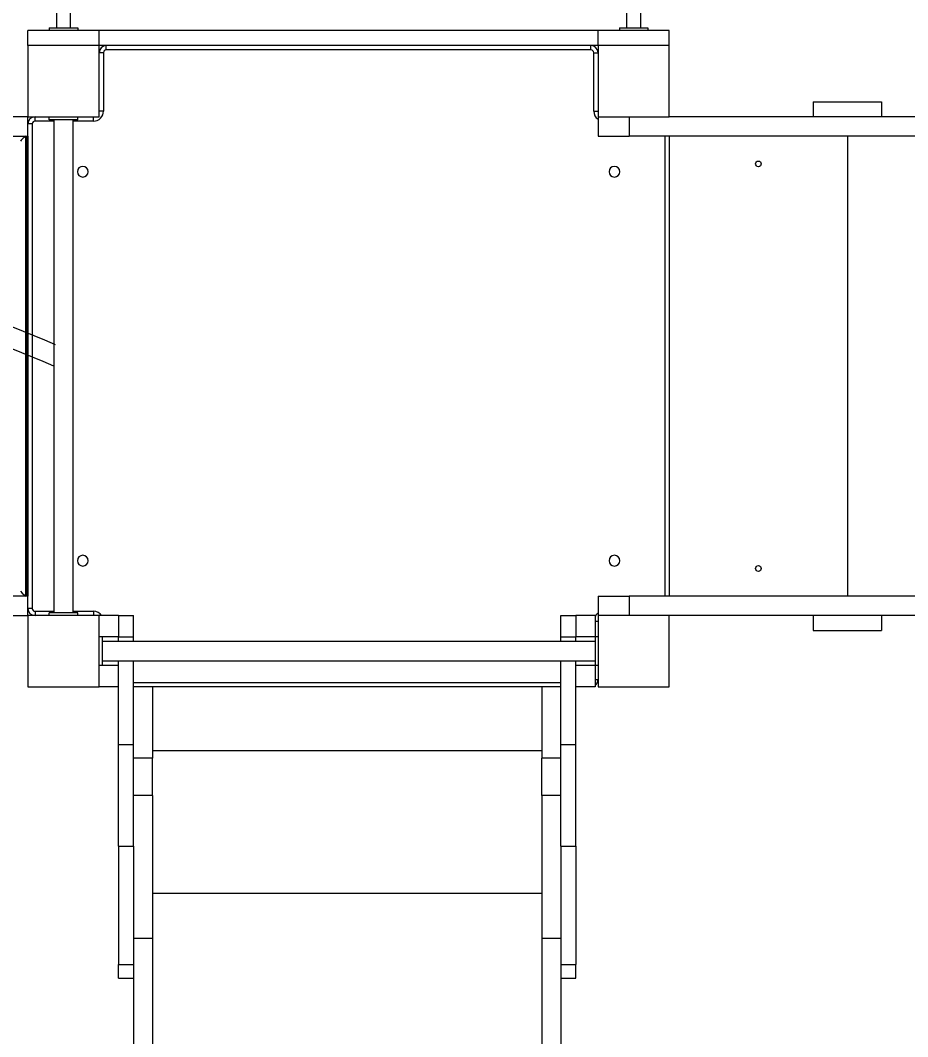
# Model space of a CAD drawing. Header units: millimetres. Extents: x -6901 to 7060, y -7557 to 6158.
# Drawn here: x -2865 to -1620, y -1053 to 373 of the extents above; entities that cross this region are included whole.
import ezdxf

# ---------------------------------------------------------------- set-up
doc = ezdxf.new("R2010")
doc.units = ezdxf.units.MM
for name, color, linetype in [('DIKOM_ОБЪЕКТ', 7, 'Continuous'), ('DIKOM_РАЗМЕР_ЗОНА', 7, 'Continuous'), ('DIKOM_РАЗМЕР_ОБЪЕКТА', 7, 'Continuous')]:
    doc.layers.add(name, color=color, linetype=linetype)
doc.styles.add('style1', font='arial.ttf', dxfattribs={"width": 0.8})
doc.dimstyles.new('1-50', dxfattribs={"dimtxt": 300, "dimasz": 200, "dimexe": 100, "dimexo": 0, "dimgap": 100, "dimtad": 1, "dimtxsty": 'style1', "dimcen": 200, "dimclrd": 7, "dimclre": 7, "dimclrt": 7, "dimadec": 1, "dimazin": 2, "dimtfac": 1, "dimtmove": 0, "dimatfit": 2, "dimfxl": 0, "dimlwd": 25, "dimlwe": 18, "dimarcsym": 0})

# ---------------------------------------------------------------- blocks, each defined once
blk = doc.blocks.new('*D1')
at = {"layer": 'Defpoints', "color": 0, "transparency": 16777216}
for p in [(-4076.7, -462.3), (4983.5, -3127.6), (4983.5, -6854.1)]:
    blk.add_point(p, dxfattribs=at)
at = {"layer": 'DIKOM_РАЗМЕР_ОБЪЕКТА', "color": 7, "lineweight": 18, "transparency": 16777216}
for p, q in [((-4076.7, -462.3), (-4076.7, -6954.1)), ((4983.5, -3127.6), (4983.5, -6954.1))]:
    blk.add_line(p, q, dxfattribs=at)
at = {"layer": 'DIKOM_РАЗМЕР_ОБЪЕКТА', "color": 7, "lineweight": 25, "transparency": 16777216}
blk.add_line((-3876.7, -6854.1), (4783.5, -6854.1), dxfattribs=at)
at = {"layer": 'DIKOM_РАЗМЕР_ОБЪЕКТА', "color": 7, "transparency": 16777216}
for points in [[(-3876.7, -6820.7), (-3876.7, -6887.4), (-4076.7, -6854.1)], [(4783.5, -6820.7), (4783.5, -6887.4), (4983.5, -6854.1)]]:
    blk.add_solid(points, dxfattribs=at)
at = {"layer": 'DIKOM_РАЗМЕР_ОБЪЕКТА', "color": 7, "transparency": 16777216, "insert": (453.4, -6600.9), "char_height": 300, "attachment_point": 5, "style": 'style1'}
blk.add_mtext('9050', dxfattribs=at)
blk = doc.blocks.new('*D2')
at = {"layer": 'Defpoints', "color": 0, "transparency": 16777216}
for p in [(-1102.7, 4151.2), (-5819.2, -4492.4), (4721.2, -4492.4)]:
    blk.add_point(p, dxfattribs=at)
at = {"layer": 'DIKOM_РАЗМЕР_ОБЪЕКТА', "color": 7, "lineweight": 18, "transparency": 16777216}
for p, q in [((-1102.7, 4151.2), (-5919.2, 4151.2)), ((4721.2, -4492.4), (-5919.2, -4492.4))]:
    blk.add_line(p, q, dxfattribs=at)
at = {"layer": 'DIKOM_РАЗМЕР_ОБЪЕКТА', "color": 7, "lineweight": 25, "transparency": 16777216}
blk.add_line((-5819.2, 3951.2), (-5819.2, -4292.4), dxfattribs=at)
at = {"layer": 'DIKOM_РАЗМЕР_ОБЪЕКТА', "color": 7, "transparency": 16777216}
for points in [[(-5852.6, 3951.2), (-5785.9, 3951.2), (-5819.2, 4151.2)], [(-5852.6, -4292.4), (-5785.9, -4292.4), (-5819.2, -4492.4)]]:
    blk.add_solid(points, dxfattribs=at)
at = {"layer": 'DIKOM_РАЗМЕР_ОБЪЕКТА', "color": 7, "transparency": 16777216, "insert": (-6072.4, -170.6), "char_height": 300, "attachment_point": 5, "rotation": 90, "style": 'style1'}
blk.add_mtext('8650', dxfattribs=at)
blk = doc.blocks.new('*D3')
at = {"layer": 'Defpoints', "color": 0, "transparency": 16777216}
for p in [(-1553.3, 6158.3), (-6450.9, -6312.9), (5659.9, -6312.9)]:
    blk.add_point(p, dxfattribs=at)
at = {"layer": 'DIKOM_РАЗМЕР_ЗОНА', "color": 7, "lineweight": 18, "transparency": 16777216}
for p, q in [((-1553.3, 6158.3), (-6550.9, 6158.3)), ((5659.9, -6312.9), (-6550.9, -6312.9))]:
    blk.add_line(p, q, dxfattribs=at)
at = {"layer": 'DIKOM_РАЗМЕР_ЗОНА', "color": 7, "lineweight": 25, "transparency": 16777216}
blk.add_line((-6450.9, 5958.3), (-6450.9, -6112.9), dxfattribs=at)
at = {"layer": 'DIKOM_РАЗМЕР_ЗОНА', "color": 7, "transparency": 16777216}
for points in [[(-6484.2, 5958.3), (-6417.5, 5958.3), (-6450.9, 6158.3)], [(-6484.2, -6112.9), (-6417.5, -6112.9), (-6450.9, -6312.9)]]:
    blk.add_solid(points, dxfattribs=at)
at = {"layer": 'DIKOM_РАЗМЕР_ЗОНА', "color": 7, "transparency": 16777216, "insert": (-6704, -77.3), "char_height": 300, "attachment_point": 5, "rotation": 90, "style": 'style1'}
blk.add_mtext('12500', dxfattribs=at)

msp = doc.modelspace()

# ---------------------------------------------------------------- linework, layer by layer
at = {"layer": 'DIKOM_ОБЪЕКТ', "color": 7, "linetype": 'Continuous', "lineweight": 15}
for p, q in [((-2814.318, 448.175), (-2814.318, 362.675)), ((-2794.318, 362.675), (-2794.318, 448.175)), ((-2014.318, 448.175), (-2014.318, 362.675)), ((-1994.318, 362.675), (-1994.318, 448.175)), ((-2854.318, 337.675), (-2854.318, 358.675)), ((-2754.318, 358.675), (-2854.318, 358.675)), ((-2824.318, 362.675), (-2824.318, 358.675)), ((-2824.318, 362.675), (-2784.318, 362.675)), ((-2784.318, 362.675), (-2784.318, 358.675)), ((-2754.318, 337.675), (-2754.318, 358.675)), ((-2054.318, 358.675), (-2754.318, 358.675)), ((-2054.318, 337.675), (-2054.318, 358.675)), ((-1954.318, 358.675), (-2054.318, 358.675)), ((-2024.318, 362.675), (-2024.318, 358.675)), ((-2024.318, 362.675), (-1984.318, 362.675)), ((-1984.318, 362.675), (-1984.318, 358.675)), ((-1954.318, 337.675), (-1954.318, 358.675)), ((-2754.318, 337.675), (-2854.318, 337.675)), ((-2854.318, 337.675), (-2854.318, 237.675)), ((-2054.318, 337.675), (-2754.318, 337.675)), ((-2754.318, 237.675), (-2754.318, 337.675)), ((-2744.318, 331.675), (-2744.318, 337.675)), ((-2064.318, 331.675), (-2744.318, 331.675)), ((-2064.318, 331.675), (-2064.318, 337.675)), ((-2054.318, 337.675), (-2054.318, 237.675)), ((-1954.318, 337.675), (-2054.318, 337.675)), ((-1954.318, 237.675), (-1954.318, 337.675)), ((-2748.318, 327.675), (-2754.318, 327.675)), ((-2748.318, 327.675), (-2748.318, 245.675)), ((-2060.318, 245.675), (-2060.318, 327.675)), ((-2060.318, 327.675), (-2054.318, 327.675)), ((-1752.32, 258.675), (-1752.32, 237.675)), ((-1752.32, 258.675), (-1656.321, 258.675)), ((-1656.321, 258.675), (-1656.321, 237.675)), ((-2748.318, 245.675), (-2754.318, 245.675)), ((-2060.318, 245.675), (-2054.318, 245.675)), ((-2854.318, 237.675), (-2875.127, 237.675)), ((-2854.318, 210.675), (-2854.318, 237.675)), ((-2854.318, 237.675), (-2754.318, 237.675)), ((-2844.318, 231.675), (-2844.318, 237.675)), ((-2817.818, 231.675), (-2844.318, 231.675)), ((-2824.318, 233.675), (-2824.318, 237.675)), ((-2784.318, 233.675), (-2824.318, 233.675)), ((-2817.818, 233.675), (-2817.818, -458.325)), ((-2790.818, -458.325), (-2790.818, 233.675)), ((-2762.318, 231.675), (-2790.818, 231.675)), ((-2784.318, 233.675), (-2784.318, 237.675)), ((-2762.318, 231.675), (-2762.318, 237.675)), ((-2054.318, 237.675), (-2054.318, 210.675)), ((-2054.318, 237.675), (-1954.318, 237.675)), ((-2010.549, 237.675), (-2010.549, 210.675)), ((-1509.182, 237.675), (-1954.318, 237.675)), ((-2848.318, 227.675), (-2854.318, 227.675)), ((-2848.318, 227.675), (-2848.318, -452.325)), ((-2875.127, 210.675), (-2854.318, 210.675)), ((-2857.114, -435.325), (-2857.114, 210.675)), ((-2855.475, 210.675), (-2855.475, -435.325)), ((-2855.419, -435.269), (-2855.419, 210.619)), ((-2854.318, 210.675), (-2854.318, -435.325)), ((-2054.318, 210.675), (-2010.549, 210.675)), ((-1509.182, 210.675), (-2010.549, 210.675)), ((-1960.318, -435.325), (-1960.318, 210.675)), ((-1954.318, 210.675), (-1954.318, -435.325)), ((-1704.318, 210.675), (-1704.318, -435.325)), ((-2854.318, -435.325), (-2875.127, -435.325)), ((-2854.318, -462.325), (-2854.318, -435.325)), ((-2054.318, -435.325), (-2054.318, -462.325)), ((-2054.318, -435.325), (-2010.549, -435.325)), ((-2010.549, -435.325), (-2010.549, -462.325)), ((-1509.182, -435.325), (-2010.549, -435.325)), ((-2848.318, -452.325), (-2854.318, -452.325)), ((-2844.318, -456.325), (-2844.318, -462.325)), ((-2844.318, -456.325), (-2817.818, -456.325)), ((-2790.818, -456.325), (-2762.318, -456.325)), ((-2762.318, -456.325), (-2762.318, -462.325)), ((-2875.127, -462.325), (-2854.318, -462.325)), ((-2754.318, -462.325), (-2854.318, -462.325)), ((-2854.318, -462.325), (-2854.318, -562.325)), ((-2824.318, -462.325), (-2824.318, -458.325)), ((-2784.318, -458.325), (-2824.318, -458.325)), ((-2784.318, -462.325), (-2784.318, -458.325)), ((-2727.318, -462.325), (-2754.318, -462.325)), ((-2754.318, -562.325), (-2754.318, -462.325)), ((-2727.318, -462.337), (-2754.318, -462.337)), ((-2727.318, -462.325), (-2706.318, -462.325)), ((-2727.318, -462.337), (-2727.318, -462.325)), ((-2727.318, -462.337), (-2727.318, -462.325)), ((-2727.318, -462.337), (-2706.318, -462.337)), ((-2727.318, -462.337), (-2727.318, -492.335)), ((-2706.318, -462.337), (-2706.318, -462.325)), ((-2706.318, -492.337), (-2706.318, -462.337)), ((-2106.318, -462.325), (-2085.318, -462.325)), ((-2106.318, -462.337), (-2106.318, -462.325)), ((-2106.318, -462.337), (-2085.318, -462.337)), ((-2106.318, -492.337), (-2106.318, -462.337)), ((-2058.318, -462.314), (-2085.318, -462.314)), ((-2085.318, -462.335), (-2085.318, -462.314)), ((-2058.318, -462.335), (-2085.318, -462.335)), ((-2085.318, -462.335), (-2085.318, -492.334)), ((-2058.318, -462.335), (-2058.318, -462.314)), ((-2058.318, -462.335), (-2058.318, -492.334)), ((-2058.318, -470.325), (-2054.318, -470.325)), ((-1954.318, -462.325), (-2054.318, -462.325)), ((-2054.318, -462.325), (-2054.318, -562.325)), ((-1509.182, -462.325), (-1954.318, -462.325)), ((-1954.318, -562.325), (-1954.318, -462.325)), ((-1752.32, -462.325), (-1752.32, -483.325)), ((-1656.321, -462.325), (-1656.321, -483.325)), ((-1752.32, -483.325), (-1656.321, -483.325)), ((-2750.318, -492.325), (-2754.318, -492.325)), ((-2750.318, -492.325), (-2750.318, -532.325)), ((-2727.318, -492.335), (-2750.318, -492.335)), ((-2058.318, -498.825), (-2750.318, -498.825)), ((-2727.318, -492.337), (-2727.318, -492.335)), ((-2727.318, -492.337), (-2706.318, -492.337)), ((-2727.318, -498.825), (-2727.318, -492.337)), ((-2706.318, -498.825), (-2706.318, -492.337)), ((-2106.318, -492.337), (-2085.318, -492.337)), ((-2106.318, -498.825), (-2106.318, -492.337)), ((-2058.318, -492.334), (-2085.318, -492.334)), ((-2085.318, -498.825), (-2085.318, -492.334)), ((-2054.318, -492.325), (-2058.318, -492.325)), ((-2058.318, -492.325), (-2058.318, -532.325)), ((-2750.318, -525.825), (-2058.318, -525.825)), ((-2727.318, -643.488), (-2727.318, -525.825)), ((-2706.318, -643.488), (-2706.318, -525.825)), ((-2106.318, -643.488), (-2106.318, -525.825)), ((-2085.318, -532.343), (-2085.318, -525.825)), ((-2750.318, -532.325), (-2754.318, -532.325)), ((-2727.318, -532.345), (-2754.318, -532.345)), ((-2058.318, -532.343), (-2085.318, -532.343)), ((-2085.318, -532.343), (-2085.318, -532.713)), ((-2085.318, -643.488), (-2085.318, -532.713)), ((-2054.318, -532.325), (-2058.318, -532.325)), ((-2058.318, -532.343), (-2058.318, -532.325)), ((-2058.318, -532.343), (-2058.318, -562.342)), ((-2706.318, -556.325), (-2106.318, -556.325)), ((-2058.318, -552.325), (-2054.318, -552.325)), ((-2854.318, -562.325), (-2754.318, -562.325)), ((-2754.318, -562.325), (-2754.318, -562.344)), ((-2727.318, -562.344), (-2754.318, -562.344)), ((-2679.318, -562.325), (-2706.318, -562.325)), ((-2133.318, -562.325), (-2679.318, -562.325)), ((-2679.318, -562.325), (-2679.318, -662.325)), ((-2106.318, -562.325), (-2133.318, -562.325)), ((-2133.318, -562.325), (-2133.318, -662.325)), ((-2058.318, -562.342), (-2085.318, -562.342)), ((-2054.318, -562.325), (-1954.318, -562.325)), ((-2727.318, -643.488), (-2706.318, -643.488)), ((-2727.318, -786.237), (-2727.318, -643.488)), ((-2706.318, -786.237), (-2706.318, -643.488)), ((-2133.318, -652.109), (-2679.318, -652.109)), ((-2106.318, -643.488), (-2085.318, -643.488)), ((-2106.318, -786.237), (-2106.318, -643.488)), ((-2085.318, -786.237), (-2085.318, -643.488)), ((-2679.318, -662.325), (-2706.318, -662.325)), ((-2679.318, -715.089), (-2679.318, -662.325)), ((-2106.318, -662.325), (-2133.318, -662.325)), ((-2133.318, -715.089), (-2133.318, -662.325)), ((-2679.318, -715.089), (-2706.318, -715.089)), ((-2679.318, -715.089), (-2679.318, -915.634)), ((-2106.318, -715.089), (-2133.318, -715.089)), ((-2133.318, -715.089), (-2133.318, -915.634)), ((-2727.318, -786.237), (-2706.318, -786.237)), ((-2727.318, -786.237), (-2727.318, -952.371)), ((-2706.318, -786.237), (-2706.318, -952.371)), ((-2106.318, -786.237), (-2085.318, -786.237)), ((-2106.318, -786.237), (-2106.318, -952.371)), ((-2085.318, -786.237), (-2085.318, -952.371)), ((-2133.318, -852.654), (-2679.318, -852.654)), ((-2679.318, -915.634), (-2706.318, -915.634)), ((-2679.318, -915.634), (-2679.318, -1904.902)), ((-2106.318, -915.634), (-2133.318, -915.634)), ((-2133.318, -915.634), (-2133.318, -1904.902)), ((-2727.318, -952.371), (-2706.318, -952.371)), ((-2727.318, -971.232), (-2727.318, -952.371)), ((-2706.318, -952.371), (-2706.318, -1904.902)), ((-2106.318, -952.371), (-2106.318, -1904.902)), ((-2106.318, -952.371), (-2085.318, -952.371)), ((-2085.318, -971.232), (-2085.318, -952.371)), ((-2727.318, -971.232), (-2706.318, -971.232)), ((-2106.318, -971.232), (-2085.318, -971.232))]:
    msp.add_line(p, q, dxfattribs=at)
for centre in [(-1829.318, 171.675), (-1829.318, -396.325)]:
    msp.add_circle(centre, 4, dxfattribs=at)
at = {"layer": 'DIKOM_ОБЪЕКТ', "color": 7, "linetype": 'Continuous', "lineweight": 15, "extrusion": (2.76751e-16, 3.49148e-15, -1)}
for centre in [(2777.318, 160.675), (2031.318, 160.675), (2777.318, -385.325), (2031.318, -385.325)]:
    msp.add_circle(centre, 7.5, dxfattribs=at)
at = {"layer": 'DIKOM_ОБЪЕКТ', "color": 7, "linetype": 'Continuous', "lineweight": 15}
for centre, radius, start, end in [((-2744.318, 327.675), 10, 90, 180), ((-2744.318, 327.675), 4, 89.997621, 179.793248), ((-2064.318, 327.675), 10, 0, 90), ((-2064.318, 327.675), 4, 0, 89.998115), ((-2762.318, 245.675), 14, 269.999227, 0.218071), ((-2046.42, 245.651), 13.898, 179.897748, 235.369877), ((-2844.318, 227.675), 10, 90, 180), ((-2844.318, 227.675), 4, 90.000517, 179.855086), ((-2844.318, -452.325), 10, 180, 270), ((-2844.318, -452.325), 4, 180.20674, 269.998964), ((-2762.265, -470.176), 13.851, 34.681173, 90.217238), ((-2047.419, -469.316), 12.508, 123.474221, 150.616877), ((-2064.318, -552.325), 10, 306.869898, 0)]:
    msp.add_arc(centre, radius, start, end, dxfattribs=at)
for centre, major_axis, start_param, end_param in [((-2864.058, 203.675), (6.986, 6.986), 0.06319706, 1.63399339), ((-2862.419, 203.675), (6.986, 6.986), 6.21998825, 6.34638237), ((-2864.058, -428.325), (-6.986, 6.986), 1.50759927, 3.07839559), ((-2862.419, -428.325), (-6.986, 6.986), 3.07839559, 3.20478971)]:
    msp.add_ellipse(centre, major_axis=major_axis, ratio=0.06328133, start_param=start_param, end_param=end_param, dxfattribs=at)
for points in [[(-2815.51, -82.335), (-3051.956, -26.261), (-3257.769, -103.625), (-3684.748, -57.489), (-3994.327, -152.058)], [(-2817.818, -112.325), (-3054.264, -56.251), (-3260.076, -133.615), (-3687.056, -87.478), (-3996.634, -182.048)]]:
    msp.add_spline(points, degree=3, dxfattribs=at)

# ---------------------------------------------------------------- dimensions: what is measured, and where the dimension line sits
at = {"layer": 'DIKOM_РАЗМЕР_ЗОНА'}
dim = msp.add_linear_dim(base=(-6450.85, -6312.937), p1=(-1553.272, 6158.285), p2=(5659.925, -6312.937), angle=90, text='12500', dimstyle='1-50', dxfattribs=at)
dim.commit()
dim.dimension.update_dxf_attribs({"geometry": '*D3', "text_midpoint": (-6450.85, -77.326), "dimtype": 160})
at = {"layer": 'DIKOM_РАЗМЕР_ОБЪЕКТА'}
dim = msp.add_linear_dim(base=(-5819.225, -4492.425), p1=(-1102.732, 4151.169), p2=(4721.24, -4492.425), angle=90, text='8650', dimstyle='1-50', dxfattribs=at)
dim.commit()
dim.dimension.update_dxf_attribs({"geometry": '*D2', "text_midpoint": (-5819.225, -170.628), "dimtype": 160})
dim = msp.add_linear_dim(base=(4983.514, -6854.07), p1=(-4076.663, -462.325), p2=(4983.514, -3127.595), text='9050', dimstyle='1-50', dxfattribs=at)
dim.commit()
dim.dimension.update_dxf_attribs({"geometry": '*D1', "text_midpoint": (453.425, -6854.07), "dimtype": 160})

doc.saveas('drawing.dxf')
